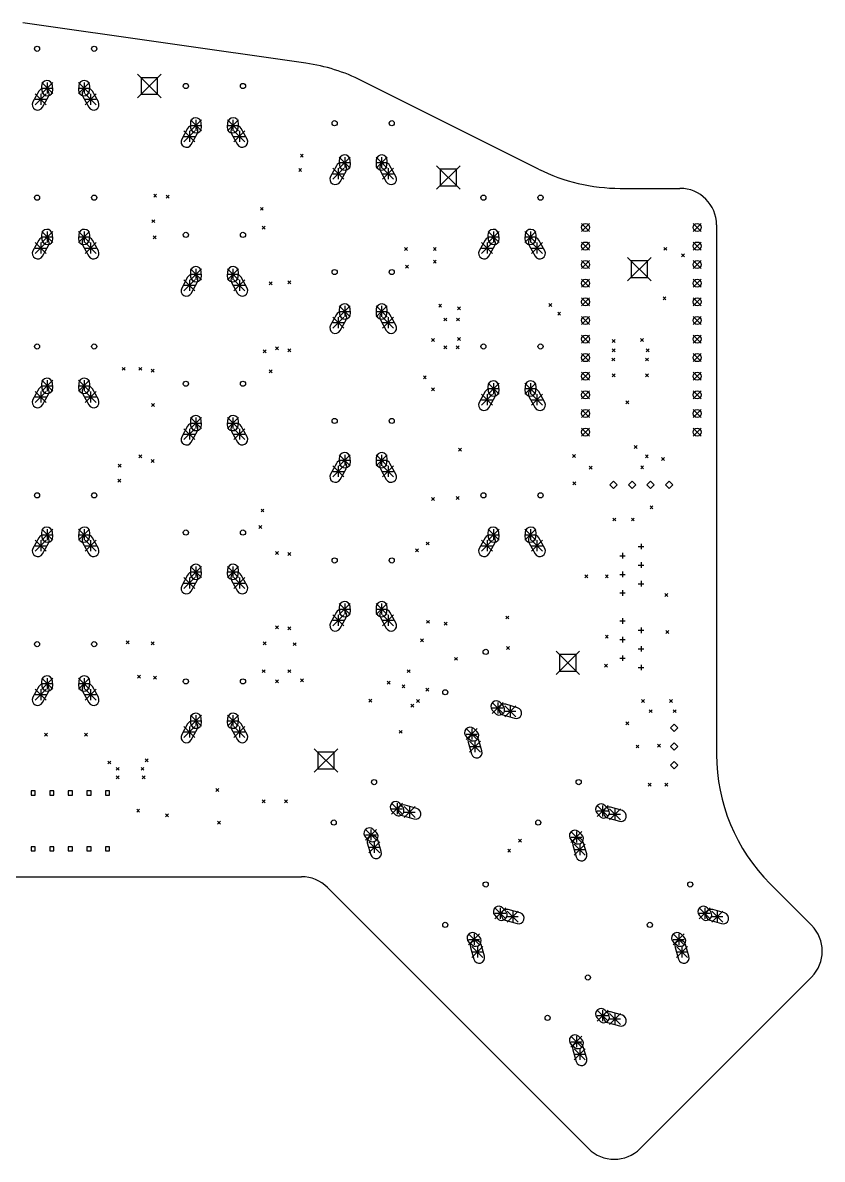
# Model space of a CAD drawing. Extents: x 23 to 230, y -206 to -24.
# Drawn here: x 121.1 to 230.3, y -179.5 to -24.4 of the extents above; entities that cross this region are included whole.
import ezdxf

# ---------------------------------------------------------------- set-up
doc = ezdxf.new("R2010")
doc.units = 0
doc.layers.add('BLACK', color=7, linetype='CONTINUOUS')

msp = doc.modelspace()

# ---------------------------------------------------------------- linework, layer by layer
at = {"layer": 'BLACK', "linetype": 'CONTINUOUS'}
for p, q in [((159.813833, -29.906262), (121.138839, -24.381263)), ((123.73, -32.56), (125.23, -34.06)), ((125.23, -32.56), (123.73, -34.06)), ((124.48, -32.56), (124.48, -34.06)), ((128.77, -32.56), (130.27, -34.06)), ((130.27, -32.56), (128.77, -34.06)), ((129.52, -32.56), (129.52, -34.06)), ((136.83, -31.42), (140.03, -34.62)), ((140.03, -31.42), (136.83, -34.62)), ((139.561382, -31.888618), (137.298618, -31.888618)), ((137.298618, -31.888618), (137.298618, -34.151382)), ((139.561382, -34.151382), (139.561382, -31.888618)), ((191.57136, -44.35068), (167.458639, -32.294319)), ((123.344806, -33.735867), (122.5339, -35.195774)), ((122.845, -34.08), (124.345, -35.58)), ((124.345, -34.08), (122.845, -35.58)), ((123.595, -34.08), (123.595, -35.58)), ((123.712012, -33.071683), (123.751461, -33.65034)), ((123.73, -33.31), (125.23, -33.31)), ((125.247988, -33.548317), (125.208539, -32.96966)), ((128.791461, -32.96966), (128.752012, -33.548317)), ((128.77, -33.31), (130.27, -33.31)), ((129.655, -34.08), (131.155, -35.58)), ((131.155, -34.08), (129.655, -35.58)), ((130.248539, -33.65034), (130.287988, -33.071683)), ((130.405, -34.08), (130.405, -35.58)), ((131.4661, -35.195774), (130.655194, -33.735867)), ((122.845, -34.83), (124.345, -34.83)), ((123.845194, -35.924133), (124.6561, -34.464226)), ((129.3439, -34.464226), (130.154806, -35.924133)), ((129.655, -34.83), (131.155, -34.83)), ((137.298618, -34.151382), (139.561382, -34.151382)), ((144.032012, -38.151683), (144.071461, -38.73034)), ((144.05, -37.64), (145.55, -39.14)), ((145.55, -37.64), (144.05, -39.14)), ((144.05, -38.39), (145.55, -38.39)), ((144.8, -37.64), (144.8, -39.14)), ((145.567988, -38.628317), (145.528539, -38.04966)), ((149.111461, -38.04966), (149.072012, -38.628317)), ((149.09, -37.64), (150.59, -39.14)), ((150.59, -37.64), (149.09, -39.14)), ((149.09, -38.39), (150.59, -38.39)), ((149.84, -37.64), (149.84, -39.14)), ((150.568539, -38.73034), (150.607988, -38.151683)), ((143.664806, -38.815867), (142.8539, -40.275774)), ((143.165, -39.16), (144.665, -40.66)), ((144.665, -39.16), (143.165, -40.66)), ((143.165, -39.91), (144.665, -39.91)), ((143.915, -39.16), (143.915, -40.66)), ((144.165194, -41.004133), (144.9761, -39.544226)), ((149.6639, -39.544226), (150.474806, -41.004133)), ((149.975, -39.16), (151.475, -40.66)), ((151.475, -39.16), (149.975, -40.66)), ((149.975, -39.91), (151.475, -39.91)), ((150.725, -39.16), (150.725, -40.66)), ((151.7861, -40.275774), (150.975194, -38.815867)), ((159.058, -42.345), (159.458, -42.745)), ((159.458, -42.345), (159.058, -42.745)), ((164.352012, -43.231683), (164.391461, -43.81034)), ((164.37, -42.72), (165.87, -44.22)), ((165.87, -42.72), (164.37, -44.22)), ((165.12, -42.72), (165.12, -44.22)), ((165.887988, -43.708317), (165.848539, -43.12966)), ((169.431461, -43.12966), (169.392012, -43.708317)), ((169.41, -42.72), (170.91, -44.22)), ((170.91, -42.72), (169.41, -44.22)), ((170.16, -42.72), (170.16, -44.22)), ((170.888539, -43.81034), (170.927988, -43.231683)), ((158.833188, -44.279188), (159.233188, -44.679188)), ((159.233188, -44.279188), (158.833188, -44.679188)), ((163.984806, -43.895867), (163.1739, -45.355774)), ((163.485, -44.24), (164.985, -45.74)), ((164.985, -44.24), (163.485, -45.74)), ((163.485, -44.99), (164.985, -44.99)), ((164.235, -44.24), (164.235, -45.74)), ((164.37, -43.47), (165.87, -43.47)), ((164.485194, -46.084133), (165.2961, -44.624226)), ((169.41, -43.47), (170.91, -43.47)), ((169.9839, -44.624226), (170.794806, -46.084133)), ((170.295, -44.24), (171.795, -45.74)), ((171.795, -44.24), (170.295, -45.74)), ((170.295, -44.99), (171.795, -44.99)), ((171.045, -44.24), (171.045, -45.74)), ((172.1061, -45.355774), (171.295194, -43.895867)), ((177.664799, -43.903227), (180.864799, -47.103227)), ((180.864799, -43.903227), (177.664799, -47.103227)), ((180.396181, -44.371845), (178.133417, -44.371845)), ((178.133417, -44.371845), (178.133417, -46.634609)), ((180.396181, -46.634609), (180.396181, -44.371845)), ((139.0315, -47.806), (139.4315, -48.206)), ((139.4315, -47.806), (139.0315, -48.206)), ((140.7305, -47.933), (141.1305, -48.333)), ((141.1305, -47.933), (140.7305, -48.333)), ((178.133417, -46.634609), (180.396181, -46.634609)), ((202.7517, -46.99), (210.9, -46.99)), ((153.597, -49.584), (153.997, -49.984)), ((153.997, -49.584), (153.597, -49.984)), ((138.772312, -51.269312), (139.172312, -51.669312)), ((139.172312, -51.269312), (138.772312, -51.669312)), ((153.851, -52.1495), (154.251, -52.5495)), ((154.251, -52.1495), (153.851, -52.5495)), ((197.4589, -51.7779), (198.5511, -52.8701)), ((198.5511, -51.7779), (197.4589, -52.8701)), ((212.6989, -51.7779), (213.7911, -52.8701)), ((213.7911, -51.7779), (212.6989, -52.8701)), ((215.9, -51.99), (215.9, -124.264661)), ((123.344806, -54.055867), (122.5339, -55.515774)), ((123.712012, -53.391683), (123.751461, -53.97034)), ((123.73, -52.88), (125.23, -54.38)), ((125.23, -52.88), (123.73, -54.38)), ((123.73, -53.63), (125.23, -53.63)), ((124.48, -52.88), (124.48, -54.38)), ((125.247988, -53.868317), (125.208539, -53.28966)), ((128.791461, -53.28966), (128.752012, -53.868317)), ((128.77, -52.88), (130.27, -54.38)), ((130.27, -52.88), (128.77, -54.38)), ((128.77, -53.63), (130.27, -53.63)), ((129.52, -52.88), (129.52, -54.38)), ((130.248539, -53.97034), (130.287988, -53.391683)), ((131.4661, -55.515774), (130.655194, -54.055867)), ((138.957688, -53.486688), (139.357688, -53.886688)), ((139.357688, -53.486688), (138.957688, -53.886688)), ((184.304806, -54.055867), (183.4939, -55.515774)), ((184.672012, -53.391683), (184.711461, -53.97034)), ((184.69, -52.88), (186.19, -54.38)), ((186.19, -52.88), (184.69, -54.38)), ((184.69, -53.63), (186.19, -53.63)), ((185.44, -52.88), (185.44, -54.38)), ((186.207988, -53.868317), (186.168539, -53.28966)), ((189.751461, -53.28966), (189.712012, -53.868317)), ((189.73, -52.88), (191.23, -54.38)), ((191.23, -52.88), (189.73, -54.38)), ((189.73, -53.63), (191.23, -53.63)), ((190.48, -52.88), (190.48, -54.38)), ((191.208539, -53.97034), (191.247988, -53.391683)), ((192.4261, -55.515774), (191.615194, -54.055867)), ((122.845, -54.4), (124.345, -55.9)), ((124.345, -54.4), (122.845, -55.9)), ((122.845, -55.15), (124.345, -55.15)), ((123.595, -54.4), (123.595, -55.9)), ((123.845194, -56.244133), (124.6561, -54.784226)), ((129.3439, -54.784226), (130.154806, -56.244133)), ((129.655, -54.4), (131.155, -55.9)), ((131.155, -54.4), (129.655, -55.9)), ((129.655, -55.15), (131.155, -55.15)), ((130.405, -54.4), (130.405, -55.9)), ((173.282, -55.0845), (173.682, -55.4845)), ((173.682, -55.0845), (173.282, -55.4845)), ((177.219, -55.0845), (177.619, -55.4845)), ((177.619, -55.0845), (177.219, -55.4845)), ((183.805, -54.4), (185.305, -55.9)), ((185.305, -54.4), (183.805, -55.9)), ((183.805, -55.15), (185.305, -55.15)), ((184.555, -54.4), (184.555, -55.9)), ((184.805194, -56.244133), (185.6161, -54.784226)), ((190.3039, -54.784226), (191.114806, -56.244133)), ((190.615, -54.4), (192.115, -55.9)), ((192.115, -54.4), (190.615, -55.9)), ((190.615, -55.15), (192.115, -55.15)), ((191.365, -54.4), (191.365, -55.9)), ((197.4589, -54.3179), (198.5511, -55.4101)), ((198.5511, -54.3179), (197.4589, -55.4101)), ((208.6895, -55.045), (209.0895, -55.445)), ((209.0895, -55.045), (208.6895, -55.445)), ((212.6989, -54.3179), (213.7911, -55.4101)), ((213.7911, -54.3179), (212.6989, -55.4101)), ((177.219, -56.7835), (177.619, -57.1835)), ((177.619, -56.7835), (177.219, -57.1835)), ((197.4589, -56.8579), (198.5511, -57.9501)), ((198.5511, -56.8579), (197.4589, -57.9501)), ((203.759, -56.439), (206.959, -59.639)), ((206.959, -56.439), (203.759, -59.639)), ((206.490382, -56.907618), (204.227618, -56.907618)), ((204.227618, -56.907618), (204.227618, -59.170382)), ((206.490382, -59.170382), (206.490382, -56.907618)), ((211.128, -55.934), (211.528, -56.334)), ((211.528, -55.934), (211.128, -56.334)), ((212.6989, -56.8579), (213.7911, -57.9501)), ((213.7911, -56.8579), (212.6989, -57.9501)), ((144.032012, -58.471683), (144.071461, -59.05034)), ((144.05, -57.96), (145.55, -59.46)), ((145.55, -57.96), (144.05, -59.46)), ((144.05, -58.71), (145.55, -58.71)), ((144.8, -57.96), (144.8, -59.46)), ((145.567988, -58.948317), (145.528539, -58.36966)), ((149.111461, -58.36966), (149.072012, -58.948317)), ((149.09, -57.96), (150.59, -59.46)), ((150.59, -57.96), (149.09, -59.46)), ((149.09, -58.71), (150.59, -58.71)), ((149.84, -57.96), (149.84, -59.46)), ((150.568539, -59.05034), (150.607988, -58.471683)), ((173.409, -57.4835), (173.809, -57.8835)), ((173.809, -57.4835), (173.409, -57.8835)), ((143.664806, -59.135867), (142.8539, -60.595774)), ((143.165, -59.48), (144.665, -60.98)), ((144.665, -59.48), (143.165, -60.98)), ((143.165, -60.23), (144.665, -60.23)), ((143.915, -59.48), (143.915, -60.98)), ((144.165194, -61.324133), (144.9761, -59.864226)), ((149.6639, -59.864226), (150.474806, -61.324133)), ((149.975, -59.48), (151.475, -60.98)), ((151.475, -59.48), (149.975, -60.98)), ((149.975, -60.23), (151.475, -60.23)), ((150.725, -59.48), (150.725, -60.98)), ((151.7861, -60.595774), (150.975194, -59.135867)), ((154.819, -59.744), (155.219, -60.144)), ((155.219, -59.744), (154.819, -60.144)), ((157.3675, -59.617), (157.7675, -60.017)), ((157.7675, -59.617), (157.3675, -60.017)), ((197.4589, -59.3979), (198.5511, -60.4901)), ((198.5511, -59.3979), (197.4589, -60.4901)), ((204.227618, -59.170382), (206.490382, -59.170382)), ((212.6989, -59.3979), (213.7911, -60.4901)), ((213.7911, -59.3979), (212.6989, -60.4901)), ((197.4589, -61.9379), (198.5511, -63.0301)), ((198.5511, -61.9379), (197.4589, -63.0301)), ((208.588, -61.8155), (208.988, -62.2155)), ((208.988, -61.8155), (208.588, -62.2155)), ((212.6989, -61.9379), (213.7911, -63.0301)), ((213.7911, -61.9379), (212.6989, -63.0301)), ((164.352012, -63.551683), (164.391461, -64.13034)), ((164.37, -63.04), (165.87, -64.54)), ((165.87, -63.04), (164.37, -64.54)), ((165.12, -63.04), (165.12, -64.54)), ((165.887988, -64.028317), (165.848539, -63.44966)), ((169.431461, -63.44966), (169.392012, -64.028317)), ((169.41, -63.04), (170.91, -64.54)), ((170.91, -63.04), (169.41, -64.54)), ((170.16, -63.04), (170.16, -64.54)), ((170.888539, -64.13034), (170.927988, -63.551683)), ((177.9555, -62.792), (178.3555, -63.192)), ((178.3555, -62.792), (177.9555, -63.192)), ((180.521, -63.173), (180.921, -63.573)), ((180.921, -63.173), (180.521, -63.573)), ((193.001312, -62.699312), (193.401312, -63.099312)), ((193.401312, -62.699312), (193.001312, -63.099312)), ((163.984806, -64.215867), (163.1739, -65.675774)), ((163.485, -64.56), (164.985, -66.06)), ((164.985, -64.56), (163.485, -66.06)), ((164.235, -64.56), (164.235, -66.06)), ((164.37, -63.79), (165.87, -63.79)), ((164.485194, -66.404133), (165.2961, -64.944226)), ((169.41, -63.79), (170.91, -63.79)), ((169.9839, -64.944226), (170.794806, -66.404133)), ((170.295, -64.56), (171.795, -66.06)), ((171.795, -64.56), (170.295, -66.06)), ((171.045, -64.56), (171.045, -66.06)), ((172.1061, -65.675774), (171.295194, -64.215867)), ((178.6555, -64.697), (179.0555, -65.097)), ((179.0555, -64.697), (178.6555, -65.097)), ((180.394, -64.697), (180.794, -65.097)), ((180.794, -64.697), (180.394, -65.097)), ((194.202688, -63.900688), (194.602688, -64.300688)), ((194.602688, -63.900688), (194.202688, -64.300688)), ((197.4589, -64.4779), (198.5511, -65.5701)), ((198.5511, -64.4779), (197.4589, -65.5701)), ((212.6989, -64.4779), (213.7911, -65.5701)), ((213.7911, -64.4779), (212.6989, -65.5701)), ((163.485, -65.31), (164.985, -65.31)), ((170.295, -65.31), (171.795, -65.31)), ((176.956, -67.491), (177.356, -67.891)), ((177.356, -67.491), (176.956, -67.891)), ((180.521, -67.364), (180.921, -67.764)), ((180.921, -67.364), (180.521, -67.764)), ((197.4589, -67.0179), (198.5511, -68.1101)), ((198.5511, -67.0179), (197.4589, -68.1101)), ((201.6425, -67.618), (202.0425, -68.018)), ((202.0425, -67.618), (201.6425, -68.018)), ((205.5005, -67.491), (205.9005, -67.891)), ((205.9005, -67.491), (205.5005, -67.891)), ((212.6989, -67.0179), (213.7911, -68.1101)), ((213.7911, -67.0179), (212.6989, -68.1101)), ((153.978, -69.0545), (154.378, -69.4545)), ((154.378, -69.0545), (153.978, -69.4545)), ((155.6685, -68.634), (156.0685, -69.034)), ((156.0685, -68.634), (155.6685, -69.034)), ((157.3675, -68.888), (157.7675, -69.288)), ((157.7675, -68.888), (157.3675, -69.288)), ((178.6555, -68.507), (179.0555, -68.907)), ((179.0555, -68.507), (178.6555, -68.907)), ((180.3545, -68.507), (180.7545, -68.907)), ((180.7545, -68.507), (180.3545, -68.907)), ((197.4589, -69.5579), (198.5511, -70.6501)), ((198.5511, -69.5579), (197.4589, -70.6501)), ((201.6425, -68.888), (202.0425, -69.288)), ((202.0425, -68.888), (201.6425, -69.288)), ((206.302, -68.888), (206.702, -69.288)), ((206.702, -68.888), (206.302, -69.288)), ((212.6989, -69.5579), (213.7911, -70.6501)), ((213.7911, -69.5579), (212.6989, -70.6501)), ((201.603, -70.158), (202.003, -70.558)), ((202.003, -70.158), (201.603, -70.558)), ((206.2005, -70.158), (206.6005, -70.558)), ((206.6005, -70.158), (206.2005, -70.558)), ((134.7135, -71.428), (135.1135, -71.828)), ((135.1135, -71.428), (134.7135, -71.828)), ((136.9995, -71.428), (137.3995, -71.828)), ((137.3995, -71.428), (136.9995, -71.828)), ((138.6985, -71.682), (139.0985, -72.082)), ((139.0985, -71.682), (138.6985, -72.082)), ((154.819, -71.777624), (155.219, -72.177624)), ((155.219, -71.777624), (154.819, -72.177624)), ((175.859234, -72.60239), (176.259234, -73.00239)), ((176.259234, -72.60239), (175.859234, -73.00239)), ((197.4589, -72.0979), (198.5511, -73.1901)), ((198.5511, -72.0979), (197.4589, -73.1901)), ((201.6425, -72.317), (202.0425, -72.717)), ((202.0425, -72.317), (201.6425, -72.717)), ((206.2005, -72.317), (206.6005, -72.717)), ((206.6005, -72.317), (206.2005, -72.717)), ((212.6989, -72.0979), (213.7911, -73.1901)), ((213.7911, -72.0979), (212.6989, -73.1901)), ((123.344806, -74.375867), (122.5339, -75.835774)), ((123.712012, -73.711683), (123.751461, -74.29034)), ((123.73, -73.2), (125.23, -74.7)), ((125.23, -73.2), (123.73, -74.7)), ((123.73, -73.95), (125.23, -73.95)), ((124.48, -73.2), (124.48, -74.7)), ((125.247988, -74.188317), (125.208539, -73.60966)), ((128.791461, -73.60966), (128.752012, -74.188317)), ((128.77, -73.2), (130.27, -74.7)), ((130.27, -73.2), (128.77, -74.7)), ((128.77, -73.95), (130.27, -73.95)), ((129.52, -73.2), (129.52, -74.7)), ((130.248539, -74.29034), (130.287988, -73.711683)), ((131.4661, -75.835774), (130.655194, -74.375867)), ((176.956, -74.222), (177.356, -74.622)), ((177.356, -74.222), (176.956, -74.622)), ((184.672012, -74.083283), (184.711461, -74.66194)), ((184.69, -73.5716), (186.19, -75.0716)), ((186.19, -73.5716), (184.69, -75.0716)), ((184.69, -74.3216), (186.19, -74.3216)), ((185.44, -73.5716), (185.44, -75.0716)), ((186.207988, -74.559917), (186.168539, -73.98126)), ((189.751461, -73.98126), (189.712012, -74.559917)), ((189.73, -73.5716), (191.23, -75.0716)), ((191.23, -73.5716), (189.73, -75.0716)), ((189.73, -74.3216), (191.23, -74.3216)), ((190.48, -73.5716), (190.48, -75.0716)), ((191.208539, -74.66194), (191.247988, -74.083283)), ((122.845, -74.72), (124.345, -76.22)), ((124.345, -74.72), (122.845, -76.22)), ((122.845, -75.47), (124.345, -75.47)), ((123.595, -74.72), (123.595, -76.22)), ((123.845194, -76.564133), (124.6561, -75.104226)), ((129.3439, -75.104226), (130.154806, -76.564133)), ((129.655, -74.72), (131.155, -76.22)), ((131.155, -74.72), (129.655, -76.22)), ((129.655, -75.47), (131.155, -75.47)), ((130.405, -74.72), (130.405, -76.22)), ((184.304806, -74.747467), (183.4939, -76.207374)), ((183.805, -75.0916), (185.305, -76.5916)), ((185.305, -75.0916), (183.805, -76.5916)), ((183.805, -75.8416), (185.305, -75.8416)), ((184.555, -75.0916), (184.555, -76.5916)), ((184.805194, -76.935733), (185.6161, -75.475826)), ((190.3039, -75.475826), (191.114806, -76.935733)), ((190.615, -75.0916), (192.115, -76.5916)), ((192.115, -75.0916), (190.615, -76.5916)), ((190.615, -75.8416), (192.115, -75.8416)), ((191.365, -75.0916), (191.365, -76.5916)), ((192.4261, -76.207374), (191.615194, -74.747467)), ((197.4589, -74.6379), (198.5511, -75.7301)), ((198.5511, -74.6379), (197.4589, -75.7301)), ((203.508, -76), (203.908, -76.4)), ((203.908, -76), (203.508, -76.4)), ((212.6989, -74.6379), (213.7911, -75.7301)), ((213.7911, -74.6379), (212.6989, -75.7301)), ((138.738, -76.381), (139.138, -76.781)), ((139.138, -76.381), (138.738, -76.781)), ((197.4589, -77.1779), (198.5511, -78.2701)), ((198.5511, -77.1779), (197.4589, -78.2701)), ((212.6989, -77.1779), (213.7911, -78.2701)), ((213.7911, -77.1779), (212.6989, -78.2701)), ((144.032012, -78.791683), (144.071461, -79.37034)), ((144.05, -78.28), (145.55, -79.78)), ((145.55, -78.28), (144.05, -79.78)), ((144.05, -79.03), (145.55, -79.03)), ((144.8, -78.28), (144.8, -79.78)), ((145.567988, -79.268317), (145.528539, -78.68966)), ((149.111461, -78.68966), (149.072012, -79.268317)), ((149.09, -78.28), (150.59, -79.78)), ((150.59, -78.28), (149.09, -79.78)), ((149.09, -79.03), (150.59, -79.03)), ((149.84, -78.28), (149.84, -79.78)), ((150.568539, -79.37034), (150.607988, -78.791683)), ((143.664806, -79.455867), (142.8539, -80.915774)), ((143.165, -79.8), (144.665, -81.3)), ((144.665, -79.8), (143.165, -81.3)), ((143.165, -80.55), (144.665, -80.55)), ((143.915, -79.8), (143.915, -81.3)), ((144.165194, -81.644133), (144.9761, -80.184226)), ((149.6639, -80.184226), (150.474806, -81.644133)), ((149.975, -79.8), (151.475, -81.3)), ((151.475, -79.8), (149.975, -81.3)), ((149.975, -80.55), (151.475, -80.55)), ((150.725, -79.8), (150.725, -81.3)), ((151.7861, -80.915774), (150.975194, -79.455867)), ((197.4589, -79.7179), (198.5511, -80.8101)), ((198.5511, -79.7179), (197.4589, -80.8101)), ((212.6989, -79.7179), (213.7911, -80.8101)), ((213.7911, -79.7179), (212.6989, -80.8101)), ((204.651, -82.096), (205.051, -82.496)), ((205.051, -82.096), (204.651, -82.496)), ((136.9995, -83.366), (137.3995, -83.766)), ((137.3995, -83.366), (136.9995, -83.766)), ((164.37, -83.36), (165.87, -84.86)), ((165.87, -83.36), (164.37, -84.86)), ((165.12, -83.36), (165.12, -84.86)), ((165.887988, -84.348317), (165.848539, -83.76966)), ((169.431461, -83.76966), (169.392012, -84.348317)), ((169.41, -83.36), (170.91, -84.86)), ((170.91, -83.36), (169.41, -84.86)), ((170.16, -83.36), (170.16, -84.86)), ((180.648, -82.477), (181.048, -82.877)), ((181.048, -82.477), (180.648, -82.877)), ((196.239812, -83.336812), (196.639812, -83.736812)), ((196.639812, -83.336812), (196.239812, -83.736812)), ((206.175, -83.366), (206.575, -83.766)), ((206.575, -83.366), (206.175, -83.766)), ((208.3855, -83.747), (208.7855, -84.147)), ((208.7855, -83.747), (208.3855, -84.147)), ((134.166, -84.636), (134.566, -85.036)), ((134.566, -84.636), (134.166, -85.036)), ((138.6985, -84.001), (139.0985, -84.401)), ((139.0985, -84.001), (138.6985, -84.401)), ((163.984806, -84.535867), (163.1739, -85.995774)), ((163.485, -84.88), (164.985, -86.38)), ((164.985, -84.88), (163.485, -86.38)), ((164.235, -84.88), (164.235, -86.38)), ((164.352012, -83.871683), (164.391461, -84.45034)), ((164.37, -84.11), (165.87, -84.11)), ((164.485194, -86.724133), (165.2961, -85.264226)), ((169.41, -84.11), (170.91, -84.11)), ((169.9839, -85.264226), (170.794806, -86.724133)), ((170.295, -84.88), (171.795, -86.38)), ((171.795, -84.88), (170.295, -86.38)), ((170.888539, -84.45034), (170.927988, -83.871683)), ((171.045, -84.88), (171.045, -86.38)), ((172.1061, -85.995774), (171.295194, -84.535867)), ((198.505515, -84.920927), (198.905515, -85.320927)), ((198.905515, -84.920927), (198.505515, -85.320927)), ((205.54, -84.89), (205.94, -85.29)), ((205.94, -84.89), (205.54, -85.29)), ((134.136812, -86.697188), (134.536812, -87.097188)), ((134.536812, -86.697188), (134.136812, -87.097188)), ((163.485, -85.63), (164.985, -85.63)), ((170.295, -85.63), (171.795, -85.63)), ((196.269, -87.049), (196.669, -87.449)), ((196.669, -87.049), (196.269, -87.449)), ((201.815, -86.965), (201.315, -87.465)), ((201.315, -87.465), (201.815, -87.965)), ((202.315, -87.465), (201.815, -86.965)), ((201.815, -87.965), (202.315, -87.465)), ((204.355, -86.965), (203.855, -87.465)), ((203.855, -87.465), (204.355, -87.965)), ((204.855, -87.465), (204.355, -86.965)), ((204.355, -87.965), (204.855, -87.465)), ((206.895, -86.965), (206.395, -87.465)), ((206.395, -87.465), (206.895, -87.965)), ((207.395, -87.465), (206.895, -86.965)), ((206.895, -87.965), (207.395, -87.465)), ((209.435, -86.965), (208.935, -87.465)), ((208.935, -87.465), (209.435, -87.965)), ((209.935, -87.465), (209.435, -86.965)), ((209.435, -87.965), (209.935, -87.465)), ((176.956, -89.208), (177.356, -89.608)), ((177.356, -89.208), (176.956, -89.608)), ((180.3545, -89.081), (180.7545, -89.481)), ((180.7545, -89.081), (180.3545, -89.481)), ((153.689688, -90.766312), (154.089688, -91.166312)), ((154.089688, -90.766312), (153.689688, -91.166312)), ((206.81, -90.351), (207.21, -90.751)), ((207.21, -90.351), (206.81, -90.751)), ((153.3825, -93.018), (153.7825, -93.418)), ((153.7825, -93.018), (153.3825, -93.418)), ((201.73, -92.002), (202.13, -92.402)), ((202.13, -92.002), (201.73, -92.402)), ((204.27, -92.002), (204.67, -92.402)), ((204.67, -92.002), (204.27, -92.402)), ((123.712012, -94.031683), (123.751461, -94.61034)), ((123.73, -93.52), (125.23, -95.02)), ((125.23, -93.52), (123.73, -95.02)), ((123.73, -94.27), (125.23, -94.27)), ((124.48, -93.52), (124.48, -95.02)), ((125.247988, -94.508317), (125.208539, -93.92966)), ((128.791461, -93.92966), (128.752012, -94.508317)), ((128.77, -93.52), (130.27, -95.02)), ((130.27, -93.52), (128.77, -95.02)), ((128.77, -94.27), (130.27, -94.27)), ((129.52, -93.52), (129.52, -95.02)), ((130.248539, -94.61034), (130.287988, -94.031683)), ((184.672012, -94.031683), (184.711461, -94.61034)), ((184.69, -93.52), (186.19, -95.02)), ((186.19, -93.52), (184.69, -95.02)), ((184.69, -94.27), (186.19, -94.27)), ((185.44, -93.52), (185.44, -95.02)), ((186.207988, -94.508317), (186.168539, -93.92966)), ((189.751461, -93.92966), (189.712012, -94.508317)), ((189.73, -93.52), (191.23, -95.02)), ((191.23, -93.52), (189.73, -95.02)), ((189.73, -94.27), (191.23, -94.27)), ((190.48, -93.52), (190.48, -95.02)), ((191.208539, -94.61034), (191.247988, -94.031683)), ((123.344806, -94.695867), (122.5339, -96.155774)), ((122.845, -95.04), (124.345, -96.54)), ((124.345, -95.04), (122.845, -96.54)), ((122.845, -95.79), (124.345, -95.79)), ((123.595, -95.04), (123.595, -96.54)), ((123.845194, -96.884133), (124.6561, -95.424226)), ((129.3439, -95.424226), (130.154806, -96.884133)), ((129.655, -95.04), (131.155, -96.54)), ((131.155, -95.04), (129.655, -96.54)), ((129.655, -95.79), (131.155, -95.79)), ((130.405, -95.04), (130.405, -96.54)), ((131.4661, -96.155774), (130.655194, -94.695867)), ((176.232188, -95.274812), (176.632188, -95.674812)), ((176.632188, -95.274812), (176.232188, -95.674812)), ((184.304806, -94.695867), (183.4939, -96.155774)), ((183.805, -95.04), (185.305, -96.54)), ((185.305, -95.04), (183.805, -96.54)), ((183.805, -95.79), (185.305, -95.79)), ((184.555, -95.04), (184.555, -96.54)), ((184.805194, -96.884133), (185.6161, -95.424226)), ((190.3039, -95.424226), (191.114806, -96.884133)), ((190.615, -95.04), (192.115, -96.54)), ((192.115, -95.04), (190.615, -96.54)), ((190.615, -95.79), (192.115, -95.79)), ((191.365, -95.04), (191.365, -96.54)), ((192.4261, -96.155774), (191.615194, -94.695867)), ((205.21, -95.88), (205.97, -95.88)), ((205.59, -95.5), (205.59, -96.26)), ((155.6685, -96.574), (156.0685, -96.974)), ((156.0685, -96.574), (155.6685, -96.974)), ((157.3675, -96.701), (157.7675, -97.101)), ((157.7675, -96.701), (157.3675, -97.101)), ((174.776812, -96.222188), (175.176812, -96.622188)), ((175.176812, -96.222188), (174.776812, -96.622188)), ((202.67, -97.15), (203.43, -97.15)), ((203.05, -96.77), (203.05, -97.53)), ((144.032012, -99.111683), (144.071461, -99.69034)), ((144.05, -98.6), (145.55, -100.1)), ((145.55, -98.6), (144.05, -100.1)), ((144.8, -98.6), (144.8, -100.1)), ((145.567988, -99.588317), (145.528539, -99.00966)), ((149.111461, -99.00966), (149.072012, -99.588317)), ((149.09, -98.6), (150.59, -100.1)), ((150.59, -98.6), (149.09, -100.1)), ((149.84, -98.6), (149.84, -100.1)), ((150.568539, -99.69034), (150.607988, -99.111683)), ((205.21, -98.42), (205.97, -98.42)), ((205.59, -98.04), (205.59, -98.8)), ((143.664806, -99.775867), (142.8539, -101.235774)), ((143.165, -100.12), (144.665, -101.62)), ((144.665, -100.12), (143.165, -101.62)), ((143.915, -100.12), (143.915, -101.62)), ((144.05, -99.35), (145.55, -99.35)), ((144.165194, -101.964133), (144.9761, -100.504226)), ((149.09, -99.35), (150.59, -99.35)), ((149.6639, -100.504226), (150.474806, -101.964133)), ((149.975, -100.12), (151.475, -101.62)), ((151.475, -100.12), (149.975, -101.62)), ((150.725, -100.12), (150.725, -101.62)), ((151.7861, -101.235774), (150.975194, -99.775867)), ((197.92, -99.749), (198.32, -100.149)), ((198.32, -99.749), (197.92, -100.149)), ((200.714, -99.749), (201.114, -100.149)), ((201.114, -99.749), (200.714, -100.149)), ((202.67, -99.69), (203.43, -99.69)), ((203.05, -99.31), (203.05, -100.07)), ((205.59, -100.58), (205.59, -101.34)), ((143.165, -100.87), (144.665, -100.87)), ((149.975, -100.87), (151.475, -100.87)), ((202.67, -102.23), (203.43, -102.23)), ((203.05, -101.85), (203.05, -102.61)), ((205.21, -100.96), (205.97, -100.96)), ((208.842, -102.289), (209.242, -102.689)), ((209.242, -102.289), (208.842, -102.689)), ((164.37, -103.68), (165.87, -105.18)), ((165.87, -103.68), (164.37, -105.18)), ((165.12, -103.68), (165.12, -105.18)), ((169.41, -103.68), (170.91, -105.18)), ((170.91, -103.68), (169.41, -105.18)), ((170.16, -103.68), (170.16, -105.18)), ((163.984806, -104.855867), (163.1739, -106.315774)), ((163.485, -105.2), (164.985, -106.7)), ((164.985, -105.2), (163.485, -106.7)), ((164.235, -105.2), (164.235, -106.7)), ((164.352012, -104.191683), (164.391461, -104.77034)), ((164.37, -104.43), (165.87, -104.43)), ((165.887988, -104.668317), (165.848539, -104.08966)), ((169.431461, -104.08966), (169.392012, -104.668317)), ((169.41, -104.43), (170.91, -104.43)), ((170.295, -105.2), (171.795, -106.7)), ((171.795, -105.2), (170.295, -106.7)), ((170.888539, -104.77034), (170.927988, -104.191683)), ((171.045, -105.2), (171.045, -106.7)), ((172.1061, -106.315774), (171.295194, -104.855867)), ((187.125, -105.3765), (187.525, -105.7765)), ((187.525, -105.3765), (187.125, -105.7765)), ((155.6685, -106.734), (156.0685, -107.134)), ((156.0685, -106.734), (155.6685, -107.134)), ((157.3675, -106.861), (157.7675, -107.261)), ((157.7675, -106.861), (157.3675, -107.261)), ((163.485, -105.95), (164.985, -105.95)), ((164.485194, -107.044133), (165.2961, -105.584226)), ((169.9839, -105.584226), (170.794806, -107.044133)), ((170.295, -105.95), (171.795, -105.95)), ((176.3045, -105.972), (176.7045, -106.372)), ((176.7045, -105.972), (176.3045, -106.372)), ((178.7035, -106.226), (179.1035, -106.626)), ((179.1035, -106.226), (178.7035, -106.626)), ((202.67, -106.05), (203.43, -106.05)), ((203.05, -105.67), (203.05, -106.43)), ((205.59, -106.94), (205.59, -107.7)), ((175.4545, -108.508042), (175.8545, -108.908042)), ((175.8545, -108.508042), (175.4545, -108.908042)), ((200.714, -108.004), (201.114, -108.404)), ((201.114, -108.004), (200.714, -108.404)), ((202.67, -108.59), (203.43, -108.59)), ((203.05, -108.21), (203.05, -108.97)), ((205.21, -107.32), (205.97, -107.32)), ((208.969, -107.369), (209.369, -107.769)), ((209.369, -107.369), (208.969, -107.769)), ((135.2835, -108.766), (135.6835, -109.166)), ((135.6835, -108.766), (135.2835, -109.166)), ((138.6985, -108.893), (139.0985, -109.293)), ((139.0985, -108.893), (138.6985, -109.293)), ((153.969, -108.893), (154.369, -109.293)), ((154.369, -108.893), (153.969, -109.293)), ((158.0675, -109.02), (158.4675, -109.42)), ((158.4675, -109.02), (158.0675, -109.42)), ((187.21648, -109.524806), (187.61648, -109.924806)), ((187.61648, -109.524806), (187.21648, -109.924806)), ((193.98, -110.16), (197.18, -113.36)), ((197.18, -110.16), (193.98, -113.36)), ((205.21, -109.86), (205.97, -109.86)), ((205.59, -109.48), (205.59, -110.24)), ((180.105688, -111.017688), (180.505688, -111.417688)), ((180.505688, -111.017688), (180.105688, -111.417688)), ((196.711382, -110.628618), (194.448618, -110.628618)), ((194.448618, -110.628618), (194.448618, -112.891382)), ((196.711382, -112.891382), (196.711382, -110.628618)), ((202.67, -111.13), (203.43, -111.13)), ((203.05, -110.75), (203.05, -111.51)), ((153.851, -112.703), (154.251, -113.103)), ((154.251, -112.703), (153.851, -113.103)), ((157.3675, -112.703), (157.7675, -113.103)), ((157.7675, -112.703), (157.3675, -113.103)), ((173.663, -112.703), (174.063, -113.103)), ((174.063, -112.703), (173.663, -113.103)), ((194.448618, -112.891382), (196.711382, -112.891382)), ((200.587, -111.941), (200.987, -112.341)), ((200.987, -111.941), (200.587, -112.341)), ((205.21, -112.4), (205.97, -112.4)), ((205.59, -112.02), (205.59, -112.78)), ((123.712012, -114.351683), (123.751461, -114.93034)), ((123.73, -113.84), (125.23, -115.34)), ((125.23, -113.84), (123.73, -115.34)), ((123.73, -114.59), (125.23, -114.59)), ((124.48, -113.84), (124.48, -115.34)), ((125.247988, -114.828317), (125.208539, -114.24966)), ((128.791461, -114.24966), (128.752012, -114.828317)), ((128.77, -113.84), (130.27, -115.34)), ((130.27, -113.84), (128.77, -115.34)), ((128.77, -114.59), (130.27, -114.59)), ((129.52, -113.84), (129.52, -115.34)), ((130.248539, -114.93034), (130.287988, -114.351683)), ((136.833, -113.465), (137.233, -113.865)), ((137.233, -113.465), (136.833, -113.865)), ((138.992, -113.592), (139.392, -113.992)), ((139.392, -113.592), (138.992, -113.992)), ((155.6685, -114.1), (156.0685, -114.5)), ((156.0685, -114.1), (155.6685, -114.5)), ((159.067, -113.973), (159.467, -114.373)), ((159.467, -113.973), (159.067, -114.373)), ((170.903312, -114.261312), (171.303312, -114.661312)), ((171.303312, -114.261312), (170.903312, -114.661312)), ((172.948337, -114.782337), (173.348337, -115.182337)), ((173.348337, -114.782337), (172.948337, -115.182337)), ((123.344806, -115.015867), (122.5339, -116.475774)), ((122.845, -115.36), (124.345, -116.86)), ((124.345, -115.36), (122.845, -116.86)), ((122.845, -116.11), (124.345, -116.11)), ((123.595, -115.36), (123.595, -116.86)), ((123.845194, -117.204133), (124.6561, -115.744226)), ((129.3439, -115.744226), (130.154806, -117.204133)), ((129.655, -115.36), (131.155, -116.86)), ((131.155, -115.36), (129.655, -116.86)), ((129.655, -116.11), (131.155, -116.11)), ((130.405, -115.36), (130.405, -116.86)), ((131.4661, -116.475774), (130.655194, -115.015867)), ((176.203, -115.243), (176.603, -115.643)), ((176.603, -115.243), (176.203, -115.643)), ((168.426812, -116.737812), (168.826812, -117.137812)), ((168.826812, -116.737812), (168.426812, -117.137812)), ((174.163579, -117.409421), (174.563579, -117.809421)), ((174.563579, -117.409421), (174.163579, -117.809421)), ((174.933, -116.767), (175.333, -117.167)), ((175.333, -116.767), (174.933, -117.167)), ((185.269736, -117.182098), (186.769736, -118.682098)), ((186.769736, -117.182098), (185.269736, -118.682098)), ((186.019736, -117.182098), (186.019736, -118.682098)), ((186.775547, -117.6576), (186.39427, -117.220533)), ((186.970327, -117.631111), (188.470327, -119.131111)), ((188.470327, -117.631111), (186.970327, -119.131111)), ((188.72928, -117.889441), (187.123572, -117.430528)), ((187.720327, -117.631111), (187.720327, -119.131111)), ((205.667, -116.767), (206.067, -117.167)), ((206.067, -116.767), (205.667, -117.167)), ((209.477, -116.767), (209.877, -117.167)), ((209.877, -116.767), (209.477, -117.167)), ((144.032012, -119.431683), (144.071461, -120.01034)), ((144.05, -118.92), (145.55, -120.42)), ((145.55, -118.92), (144.05, -120.42)), ((144.8, -118.92), (144.8, -120.42)), ((145.567988, -119.908317), (145.528539, -119.32966)), ((149.111461, -119.32966), (149.072012, -119.908317)), ((149.09, -118.92), (150.59, -120.42)), ((150.59, -118.92), (149.09, -120.42)), ((149.84, -118.92), (149.84, -120.42)), ((150.568539, -120.01034), (150.607988, -119.431683)), ((185.263925, -118.206596), (185.645202, -118.643663)), ((185.269736, -117.932098), (186.769736, -117.932098)), ((186.711374, -118.872781), (188.317082, -119.331694)), ((186.970327, -118.381111), (188.470327, -118.381111)), ((206.683, -118.164), (207.083, -118.564)), ((207.083, -118.164), (206.683, -118.564)), ((209.985, -118.164), (210.385, -118.564)), ((210.385, -118.164), (209.985, -118.564)), ((143.664806, -120.095867), (142.8539, -121.555774)), ((143.165, -120.44), (144.665, -121.94)), ((144.665, -120.44), (143.165, -121.94)), ((143.915, -120.44), (143.915, -121.94)), ((144.05, -119.67), (145.55, -119.67)), ((144.165194, -122.284133), (144.9761, -120.824226)), ((149.09, -119.67), (150.59, -119.67)), ((149.6639, -120.824226), (150.474806, -122.284133)), ((149.975, -120.44), (151.475, -121.94)), ((151.475, -120.44), (149.975, -121.94)), ((150.725, -120.44), (150.725, -121.94)), ((151.7861, -121.555774), (150.975194, -120.095867)), ((172.549188, -120.987188), (172.949188, -121.387188)), ((172.949188, -120.987188), (172.549188, -121.387188)), ((181.705917, -120.745917), (183.205917, -122.245917)), ((183.205917, -120.745917), (181.705917, -122.245917)), ((182.455917, -120.745917), (182.455917, -122.245917)), ((183.167482, -121.121383), (182.730415, -120.740106)), ((203.508, -119.815), (203.908, -120.215)), ((203.908, -119.815), (203.508, -120.215)), ((210.115, -120.15), (209.615, -120.65)), ((209.615, -120.65), (210.115, -121.15)), ((210.615, -120.65), (210.115, -120.15)), ((210.115, -121.15), (210.615, -120.65)), ((124.133, -121.3785), (124.533, -121.7785)), ((124.533, -121.3785), (124.133, -121.7785)), ((129.594, -121.3785), (129.994, -121.7785)), ((129.994, -121.3785), (129.594, -121.7785)), ((143.165, -121.19), (144.665, -121.19)), ((149.975, -121.19), (151.475, -121.19)), ((181.705917, -121.495917), (183.205917, -121.495917)), ((181.744352, -121.870451), (182.181419, -122.251728)), ((182.15493, -122.446508), (183.65493, -123.946508)), ((183.65493, -122.446508), (182.15493, -123.946508)), ((182.90493, -122.446508), (182.90493, -123.946508)), ((183.855513, -123.793263), (183.3966, -122.187555)), ((160.96, -123.495), (164.16, -126.695)), ((164.16, -123.495), (160.96, -126.695)), ((163.691382, -123.963618), (161.428618, -123.963618)), ((161.428618, -123.963618), (161.428618, -126.226382)), ((163.691382, -126.226382), (163.691382, -123.963618)), ((181.954347, -122.599753), (182.41326, -124.205461)), ((182.15493, -123.196508), (183.65493, -123.196508)), ((204.905, -122.99), (205.305, -123.39)), ((205.305, -122.99), (204.905, -123.39)), ((207.826, -122.863), (208.226, -123.263)), ((208.226, -122.863), (207.826, -123.263)), ((210.115, -122.69), (209.615, -123.19)), ((209.615, -123.19), (210.115, -123.69)), ((210.615, -123.19), (210.115, -122.69)), ((210.115, -123.69), (210.615, -123.19)), ((132.769, -125.1775), (133.169, -125.5775)), ((133.169, -125.1775), (132.769, -125.5775)), ((137.849, -124.895), (138.249, -125.295)), ((138.249, -124.895), (137.849, -125.295)), ((210.115, -125.23), (209.615, -125.73)), ((210.615, -125.73), (210.115, -125.23)), ((133.912, -126.038), (134.312, -126.438)), ((134.312, -126.038), (133.912, -126.438)), ((133.912, -127.181), (134.312, -127.581)), ((134.312, -127.181), (133.912, -127.581)), ((137.3015, -126.038), (137.7015, -126.438)), ((137.7015, -126.038), (137.3015, -126.438)), ((137.468, -127.181), (137.868, -127.581)), ((137.868, -127.181), (137.468, -127.581)), ((161.428618, -126.226382), (163.691382, -126.226382)), ((209.615, -125.73), (210.115, -126.23)), ((210.115, -126.23), (210.615, -125.73)), ((206.556, -128.197), (206.956, -128.597)), ((206.956, -128.197), (206.556, -128.597)), ((208.842, -128.197), (209.242, -128.597)), ((209.242, -128.197), (208.842, -128.597)), ((122.847845, -129.247155), (122.282155, -129.247155)), ((122.282155, -129.247155), (122.282155, -129.812845)), ((122.282155, -129.812845), (122.847845, -129.812845)), ((122.847845, -129.812845), (122.847845, -129.247155)), ((125.387845, -129.247155), (124.822155, -129.247155)), ((124.822155, -129.247155), (124.822155, -129.812845)), ((124.822155, -129.812845), (125.387845, -129.812845)), ((125.387845, -129.812845), (125.387845, -129.247155)), ((127.927845, -129.247155), (127.362155, -129.247155)), ((127.362155, -129.247155), (127.362155, -129.812845)), ((127.362155, -129.812845), (127.927845, -129.812845)), ((127.927845, -129.812845), (127.927845, -129.247155)), ((130.467845, -129.247155), (129.902155, -129.247155)), ((129.902155, -129.247155), (129.902155, -129.812845)), ((129.902155, -129.812845), (130.467845, -129.812845)), ((130.467845, -129.812845), (130.467845, -129.247155)), ((133.007845, -129.247155), (132.442155, -129.247155)), ((132.442155, -129.247155), (132.442155, -129.812845)), ((132.442155, -129.812845), (133.007845, -129.812845)), ((133.007845, -129.812845), (133.007845, -129.247155)), ((147.501, -128.9335), (147.901, -129.3335)), ((147.901, -128.9335), (147.501, -129.3335)), ((136.706, -131.753), (137.106, -132.153)), ((137.106, -131.753), (136.706, -132.153)), ((153.851, -130.483), (154.251, -130.883)), ((154.251, -130.483), (153.851, -130.883)), ((156.899, -130.483), (157.299, -130.883)), ((157.299, -130.483), (156.899, -130.883)), ((171.517634, -130.9342), (173.017634, -132.4342)), ((173.017634, -130.9342), (171.517634, -132.4342)), ((171.517634, -131.6842), (173.017634, -131.6842)), ((172.267634, -130.9342), (172.267634, -132.4342)), ((173.023445, -131.409702), (172.642168, -130.972635)), ((173.218225, -131.383213), (174.718225, -132.883213)), ((174.718225, -131.383213), (173.218225, -132.883213)), ((174.977178, -131.641543), (173.37147, -131.18263)), ((173.968225, -131.383213), (173.968225, -132.883213)), ((199.574868, -131.241049), (201.074868, -132.741049)), ((201.074868, -131.241049), (199.574868, -132.741049)), ((200.324868, -131.241049), (200.324868, -132.741049)), ((201.080679, -131.716551), (200.699402, -131.279484)), ((201.275459, -131.690062), (202.775459, -133.190062)), ((202.775459, -131.690062), (201.275459, -133.190062)), ((203.034412, -131.948392), (201.428704, -131.489479)), ((202.025459, -131.690062), (202.025459, -133.190062)), ((140.643, -132.388), (141.043, -132.788)), ((141.043, -132.388), (140.643, -132.788)), ((147.755, -133.404), (148.155, -133.804)), ((148.155, -133.404), (147.755, -133.804)), ((171.511823, -131.958698), (171.8931, -132.395765)), ((172.959272, -132.624883), (174.56498, -133.083796)), ((173.218225, -132.133213), (174.718225, -132.133213)), ((199.569057, -132.265547), (199.950334, -132.702614)), ((199.574868, -131.991049), (201.074868, -131.991049)), ((201.016506, -132.931732), (202.622214, -133.390645)), ((201.275459, -132.440062), (202.775459, -132.440062)), ((167.953815, -134.498019), (169.453815, -135.998019)), ((169.453815, -134.498019), (167.953815, -135.998019)), ((168.703815, -134.498019), (168.703815, -135.998019)), ((169.41538, -134.873485), (168.978313, -134.492208)), ((196.011049, -134.804868), (197.511049, -136.304868)), ((197.511049, -134.804868), (196.011049, -136.304868)), ((196.761049, -134.804868), (196.761049, -136.304868)), ((197.472614, -135.180334), (197.035547, -134.799057)), ((167.953815, -135.248019), (169.453815, -135.248019)), ((167.99225, -135.622553), (168.429317, -136.00383)), ((168.202245, -136.351855), (168.661158, -137.957563)), ((168.402828, -136.19861), (169.902828, -137.69861)), ((169.902828, -136.19861), (168.402828, -137.69861)), ((169.152828, -136.19861), (169.152828, -137.69861)), ((170.103411, -137.545365), (169.644498, -135.939657)), ((188.868688, -135.851312), (189.268688, -136.251312)), ((189.268688, -135.851312), (188.868688, -136.251312)), ((196.011049, -135.554868), (197.511049, -135.554868)), ((196.049484, -135.929402), (196.486551, -136.310679)), ((196.460062, -136.505459), (197.960062, -138.005459)), ((197.960062, -136.505459), (196.460062, -138.005459)), ((197.210062, -136.505459), (197.210062, -138.005459)), ((198.160645, -137.852214), (197.701732, -136.246506)), ((122.847845, -136.867155), (122.282155, -136.867155)), ((122.282155, -136.867155), (122.282155, -137.432845)), ((122.282155, -137.432845), (122.847845, -137.432845)), ((122.847845, -137.432845), (122.847845, -136.867155)), ((125.387845, -136.867155), (124.822155, -136.867155)), ((124.822155, -136.867155), (124.822155, -137.432845)), ((124.822155, -137.432845), (125.387845, -137.432845)), ((125.387845, -137.432845), (125.387845, -136.867155)), ((127.927845, -136.867155), (127.362155, -136.867155)), ((127.362155, -136.867155), (127.362155, -137.432845)), ((127.362155, -137.432845), (127.927845, -137.432845)), ((127.927845, -137.432845), (127.927845, -136.867155)), ((130.467845, -136.867155), (129.902155, -136.867155)), ((129.902155, -136.867155), (129.902155, -137.432845)), ((129.902155, -137.432845), (130.467845, -137.432845)), ((130.467845, -137.432845), (130.467845, -136.867155)), ((133.007845, -136.867155), (132.442155, -136.867155)), ((132.442155, -136.867155), (132.442155, -137.432845)), ((132.442155, -137.432845), (133.007845, -137.432845)), ((133.007845, -137.432845), (133.007845, -136.867155)), ((168.402828, -136.94861), (169.902828, -136.94861)), ((187.379, -137.214), (187.779, -137.614)), ((187.779, -137.214), (187.379, -137.614)), ((196.259479, -136.658704), (196.718392, -138.264412)), ((196.460062, -137.255459), (197.960062, -137.255459)), ((35.4, -140.97), (158.75, -140.97)), ((158.75, -140.97), (159.218932, -140.97)), ((162.754466, -142.434466), (198.394466, -178.074466)), ((228.874466, -147.594466), (223.22233, -141.94233)), ((185.604868, -145.211049), (187.104868, -146.711049)), ((187.104868, -145.211049), (185.604868, -146.711049)), ((186.354868, -145.211049), (186.354868, -146.711049)), ((187.110679, -145.686551), (186.729402, -145.249484)), ((187.305459, -145.660062), (188.805459, -147.160062)), ((188.805459, -145.660062), (187.305459, -147.160062)), ((189.064412, -145.918392), (187.458704, -145.459479)), ((188.055459, -145.660062), (188.055459, -147.160062)), ((213.544868, -145.211049), (215.044868, -146.711049)), ((215.044868, -145.211049), (213.544868, -146.711049)), ((214.294868, -145.211049), (214.294868, -146.711049)), ((215.050679, -145.686551), (214.669402, -145.249484)), ((215.245459, -145.660062), (216.745459, -147.160062)), ((216.745459, -145.660062), (215.245459, -147.160062)), ((217.004412, -145.918392), (215.398704, -145.459479)), ((215.995459, -145.660062), (215.995459, -147.160062)), ((185.599057, -146.235547), (185.980334, -146.672614)), ((185.604868, -145.961049), (187.104868, -145.961049)), ((187.046506, -146.901732), (188.652214, -147.360645)), ((187.305459, -146.410062), (188.805459, -146.410062)), ((213.539057, -146.235547), (213.920334, -146.672614)), ((213.544868, -145.961049), (215.044868, -145.961049)), ((214.986506, -146.901732), (216.592214, -147.360645)), ((215.245459, -146.410062), (216.745459, -146.410062)), ((182.041049, -148.774868), (183.541049, -150.274868)), ((183.541049, -148.774868), (182.041049, -150.274868)), ((182.791049, -148.774868), (182.791049, -150.274868)), ((183.502614, -149.150334), (183.065547, -148.769057)), ((209.981049, -148.774868), (211.481049, -150.274868)), ((211.481049, -148.774868), (209.981049, -150.274868)), ((210.731049, -148.774868), (210.731049, -150.274868)), ((211.442614, -149.150334), (211.005547, -148.769057)), ((182.041049, -149.524868), (183.541049, -149.524868)), ((182.079484, -149.899402), (182.516551, -150.280679)), ((182.490062, -150.475459), (183.990062, -151.975459)), ((183.990062, -150.475459), (182.490062, -151.975459)), ((183.240062, -150.475459), (183.240062, -151.975459)), ((184.190645, -151.822214), (183.731732, -150.216506)), ((209.981049, -149.524868), (211.481049, -149.524868)), ((210.019484, -149.899402), (210.456551, -150.280679)), ((210.430062, -150.475459), (211.930062, -151.975459)), ((211.930062, -150.475459), (210.430062, -151.975459)), ((211.180062, -150.475459), (211.180062, -151.975459)), ((212.130645, -151.822214), (211.671732, -150.216506)), ((182.289479, -150.628704), (182.748392, -152.234412)), ((182.490062, -151.225459), (183.990062, -151.225459)), ((210.229479, -150.628704), (210.688392, -152.234412)), ((210.430062, -151.225459), (211.930062, -151.225459)), ((205.465534, -178.074466), (228.874466, -154.665534)), ((199.574868, -159.181049), (201.074868, -160.681049)), ((201.074868, -159.181049), (199.574868, -160.681049)), ((200.324868, -159.181049), (200.324868, -160.681049)), ((201.080679, -159.656551), (200.699402, -159.219484)), ((201.275459, -159.630062), (202.775459, -161.130062)), ((202.775459, -159.630062), (201.275459, -161.130062)), ((203.034412, -159.888392), (201.428704, -159.429479)), ((202.025459, -159.630062), (202.025459, -161.130062)), ((199.569057, -160.205547), (199.950334, -160.642614)), ((199.574868, -159.931049), (201.074868, -159.931049)), ((201.016506, -160.871732), (202.622214, -161.330645)), ((201.275459, -160.380062), (202.775459, -160.380062)), ((196.011049, -162.744868), (197.511049, -164.244868)), ((197.511049, -162.744868), (196.011049, -164.244868)), ((196.761049, -162.744868), (196.761049, -164.244868)), ((197.472614, -163.120334), (197.035547, -162.739057)), ((196.011049, -163.494868), (197.511049, -163.494868)), ((196.049484, -163.869402), (196.486551, -164.250679)), ((196.460062, -164.445459), (197.960062, -165.945459)), ((197.960062, -164.445459), (196.460062, -165.945459)), ((197.210062, -164.445459), (197.210062, -165.945459)), ((198.160645, -165.792214), (197.701732, -164.186506)), ((196.259479, -164.598704), (196.718392, -166.204412)), ((196.460062, -165.195459), (197.960062, -165.195459))]:
    msp.add_line(p, q, dxfattribs=at)
at = {"layer": 'BLACK'}
for centre, radius in [((123.1, -27.94), 0.35), ((130.9, -27.94), 0.35), ((143.42, -33.02), 0.35), ((151.22, -33.02), 0.35), ((163.74, -38.1), 0.35), ((171.54, -38.1), 0.35), ((123.1, -48.26), 0.35), ((130.9, -48.26), 0.35), ((184.06, -48.26), 0.35), ((191.86, -48.26), 0.35), ((198.005, -52.324), 0.5461), ((213.245, -52.324), 0.5461), ((143.42, -53.34), 0.35), ((151.22, -53.34), 0.35), ((198.005, -54.864), 0.5461), ((213.245, -54.864), 0.5461), ((198.005, -57.404), 0.5461), ((213.245, -57.404), 0.5461), ((163.74, -58.42), 0.35), ((171.54, -58.42), 0.35), ((198.005, -59.944), 0.5461), ((213.245, -59.944), 0.5461), ((198.005, -62.484), 0.5461), ((213.245, -62.484), 0.5461), ((198.005, -65.024), 0.5461), ((213.245, -65.024), 0.5461), ((123.1, -68.58), 0.35), ((130.9, -68.58), 0.35), ((184.06, -68.58), 0.35), ((191.86, -68.58), 0.35), ((198.005, -67.564), 0.5461), ((213.245, -67.564), 0.5461), ((198.005, -70.104), 0.5461), ((213.245, -70.104), 0.5461), ((198.005, -72.644), 0.5461), ((213.245, -72.644), 0.5461), ((143.42, -73.66), 0.35), ((151.22, -73.66), 0.35), ((198.005, -75.184), 0.5461), ((213.245, -75.184), 0.5461), ((198.005, -77.724), 0.5461), ((213.245, -77.724), 0.5461), ((163.74, -78.74), 0.35), ((171.54, -78.74), 0.35), ((198.005, -80.264), 0.5461), ((213.245, -80.264), 0.5461), ((123.1, -88.9), 0.35), ((130.9, -88.9), 0.35), ((184.06, -88.9), 0.35), ((191.86, -88.9), 0.35), ((143.42, -93.98), 0.35), ((151.22, -93.98), 0.35), ((163.74, -97.79), 0.35), ((171.54, -97.79), 0.35), ((123.1, -109.22), 0.35), ((130.9, -109.22), 0.35), ((184.367716, -110.272284), 0.35), ((143.42, -114.3), 0.35), ((151.22, -114.3), 0.35), ((178.852284, -115.787716), 0.35), ((169.127716, -128.052284), 0.35), ((197.067716, -128.052284), 0.35), ((163.612284, -133.567716), 0.35), ((191.552284, -133.567716), 0.35), ((184.367716, -142.022284), 0.35), ((212.307716, -142.022284), 0.35), ((178.852284, -147.537716), 0.35), ((206.792284, -147.537716), 0.35), ((198.337716, -154.722284), 0.35), ((192.822284, -160.237716), 0.35)]:
    msp.add_circle(centre, radius, dxfattribs=at)
for centre, radius, start, end in [((156.2783, -54.655), 25.000001, 63.43495313, 81.86990115), ((124.460276, -33.020672), 0.75, 3.9, 183.9), ((129.539724, -33.020672), 0.75, 356.1, 536.1), ((124.000453, -34.100046), 0.75, 330.95, 510.95), ((124.499724, -33.599328), 0.75, 183.9, 363.9), ((129.500276, -33.599328), 0.75, 536.1, 716.1), ((129.999547, -34.100046), 0.75, 29.05, 209.05), ((123.189547, -35.559954), 0.75, 510.95, 690.95), ((130.810453, -35.559954), 0.75, 209.05, 389.05), ((144.320453, -39.180046), 0.75, 330.95, 510.95), ((144.780276, -38.100672), 0.75, 3.9, 183.9), ((144.819724, -38.679328), 0.75, 183.9, 363.9), ((149.820276, -38.679328), 0.75, 536.1, 716.1), ((149.859724, -38.100672), 0.75, 356.1, 536.1), ((150.319547, -39.180046), 0.75, 29.05, 209.05), ((143.509547, -40.639954), 0.75, 510.95, 690.95), ((151.130453, -40.639954), 0.75, 209.05, 389.05), ((165.100276, -43.180672), 0.75, 3.9, 183.9), ((170.179724, -43.180672), 0.75, 356.1, 536.1), ((164.640453, -44.260046), 0.75, 330.95, 510.95), ((165.139724, -43.759328), 0.75, 183.9, 363.9), ((170.140276, -43.759328), 0.75, 536.1, 716.1), ((170.639547, -44.260046), 0.75, 29.05, 209.05), ((202.751699, -21.989999), 25, -116.56504996, -89.99999878), ((163.829547, -45.719954), 0.75, 510.95, 690.95), ((171.450453, -45.719954), 0.75, 209.05, 389.05), ((210.9, -51.99), 5, 0, 90), ((124.460276, -53.340672), 0.75, 3.9, 183.9), ((129.539724, -53.340672), 0.75, 356.1, 536.1), ((185.420276, -53.340672), 0.75, 3.9, 183.9), ((190.499724, -53.340672), 0.75, 356.1, 536.1), ((124.000453, -54.420046), 0.75, 330.95, 510.95), ((124.499724, -53.919328), 0.75, 183.9, 363.9), ((129.500276, -53.919328), 0.75, 536.1, 716.1), ((129.999547, -54.420046), 0.75, 29.05, 209.05), ((184.960453, -54.420046), 0.75, 330.95, 510.95), ((185.459724, -53.919328), 0.75, 183.9, 363.9), ((190.460276, -53.919328), 0.75, 536.1, 716.1), ((190.959547, -54.420046), 0.75, 29.05, 209.05), ((123.189547, -55.879954), 0.75, 510.95, 690.95), ((130.810453, -55.879954), 0.75, 209.05, 389.05), ((184.149547, -55.879954), 0.75, 510.95, 690.95), ((191.770453, -55.879954), 0.75, 209.05, 389.05), ((144.320453, -59.500046), 0.75, 330.95, 510.95), ((144.780276, -58.420672), 0.75, 3.9, 183.9), ((144.819724, -58.999328), 0.75, 183.9, 363.9), ((149.820276, -58.999328), 0.75, 536.1, 716.1), ((149.859724, -58.420672), 0.75, 356.1, 536.1), ((150.319547, -59.500046), 0.75, 29.05, 209.05), ((143.509547, -60.959954), 0.75, 510.95, 690.95), ((151.130453, -60.959954), 0.75, 209.05, 389.05), ((165.100276, -63.500672), 0.75, 3.9, 183.9), ((170.179724, -63.500672), 0.75, 356.1, 536.1), ((164.640453, -64.580046), 0.75, 330.95, 510.95), ((165.139724, -64.079328), 0.75, 183.9, 363.9), ((170.140276, -64.079328), 0.75, 536.1, 716.1), ((170.639547, -64.580046), 0.75, 29.05, 209.05), ((163.829547, -66.039954), 0.75, 510.95, 690.95), ((171.450453, -66.039954), 0.75, 209.05, 389.05), ((124.460276, -73.660672), 0.75, 3.9, 183.9), ((129.539724, -73.660672), 0.75, 356.1, 536.1), ((124.000453, -74.740046), 0.75, 330.95, 510.95), ((124.499724, -74.239328), 0.75, 183.9, 363.9), ((129.500276, -74.239328), 0.75, 536.1, 716.1), ((129.999547, -74.740046), 0.75, 29.05, 209.05), ((184.960453, -75.111646), 0.75, 330.95, 510.95), ((185.420276, -74.032272), 0.75, 3.9, 183.9), ((190.499724, -74.032272), 0.75, 356.1, 536.1), ((190.959547, -75.111646), 0.75, 29.05, 209.05), ((123.189547, -76.199954), 0.75, 510.95, 690.95), ((130.810453, -76.199954), 0.75, 209.05, 389.05), ((185.459724, -74.610928), 0.75, 183.9, 363.9), ((190.460276, -74.610928), 0.75, 536.1, 716.1), ((184.149547, -76.571554), 0.75, 510.95, 690.95), ((191.770453, -76.571554), 0.75, 209.05, 389.05), ((144.320453, -79.820046), 0.75, 330.95, 510.95), ((144.780276, -78.740672), 0.75, 3.9, 183.9), ((149.859724, -78.740672), 0.75, 356.1, 536.1), ((150.319547, -79.820046), 0.75, 29.05, 209.05), ((144.819724, -79.319328), 0.75, 183.9, 363.9), ((149.820276, -79.319328), 0.75, 536.1, 716.1), ((143.509547, -81.279954), 0.75, 510.95, 690.95), ((151.130453, -81.279954), 0.75, 209.05, 389.05), ((165.100276, -83.820672), 0.75, 3.9, 183.9), ((170.179724, -83.820672), 0.75, 356.1, 536.1), ((164.640453, -84.900046), 0.75, 330.95, 510.95), ((165.139724, -84.399328), 0.75, 183.9, 363.9), ((170.140276, -84.399328), 0.75, 536.1, 716.1), ((170.639547, -84.900046), 0.75, 29.05, 209.05), ((163.829547, -86.359954), 0.75, 510.95, 690.95), ((171.450453, -86.359954), 0.75, 209.05, 389.05), ((124.000453, -95.060046), 0.75, 330.95, 510.95), ((124.460276, -93.980672), 0.75, 3.9, 183.9), ((124.499724, -94.559328), 0.75, 183.9, 363.9), ((129.500276, -94.559328), 0.75, 536.1, 716.1), ((129.539724, -93.980672), 0.75, 356.1, 536.1), ((129.999547, -95.060046), 0.75, 29.05, 209.05), ((184.960453, -95.060046), 0.75, 330.95, 510.95), ((185.420276, -93.980672), 0.75, 3.9, 183.9), ((185.459724, -94.559328), 0.75, 183.9, 363.9), ((190.460276, -94.559328), 0.75, 536.1, 716.1), ((190.499724, -93.980672), 0.75, 356.1, 536.1), ((190.959547, -95.060046), 0.75, 29.05, 209.05), ((123.189547, -96.519954), 0.75, 510.95, 690.95), ((130.810453, -96.519954), 0.75, 209.05, 389.05), ((184.149547, -96.519954), 0.75, 510.95, 690.95), ((191.770453, -96.519954), 0.75, 209.05, 389.05), ((144.780276, -99.060672), 0.75, 3.9, 183.9), ((149.859724, -99.060672), 0.75, 356.1, 536.1), ((144.320453, -100.140046), 0.75, 330.95, 510.95), ((144.819724, -99.639328), 0.75, 183.9, 363.9), ((149.820276, -99.639328), 0.75, 536.1, 716.1), ((150.319547, -100.140046), 0.75, 29.05, 209.05), ((143.509547, -101.599954), 0.75, 510.95, 690.95), ((151.130453, -101.599954), 0.75, 209.05, 389.05), ((165.100276, -104.140672), 0.75, 3.9, 183.9), ((170.179724, -104.140672), 0.75, 356.1, 536.1), ((164.640453, -105.220046), 0.75, 330.95, 510.95), ((165.139724, -104.719328), 0.75, 183.9, 363.9), ((170.140276, -104.719328), 0.75, 536.1, 716.1), ((170.639547, -105.220046), 0.75, 29.05, 209.05), ((163.829547, -106.679954), 0.75, 510.95, 690.95), ((171.450453, -106.679954), 0.75, 209.05, 389.05), ((124.000453, -115.380046), 0.75, 330.95, 510.95), ((124.460276, -114.300672), 0.75, 3.9, 183.9), ((129.539724, -114.300672), 0.75, 356.1, 536.1), ((129.999547, -115.380046), 0.75, 29.05, 209.05), ((124.499724, -114.879328), 0.75, 183.9, 363.9), ((129.500276, -114.879328), 0.75, 536.1, 716.1), ((123.189547, -116.839954), 0.75, 510.95, 690.95), ((130.810453, -116.839954), 0.75, 209.05, 389.05), ((185.829097, -117.713565), 0.75, 41.1, 221.1), ((186.210375, -118.150631), 0.75, 221.1, 401.1), ((186.917473, -118.151654), 0.75, 74.05, 254.05), ((188.523181, -118.610568), 0.75, 254.05, 434.05), ((144.780276, -119.380672), 0.75, 3.9, 183.9), ((149.859724, -119.380672), 0.75, 356.1, 536.1), ((144.320453, -120.460046), 0.75, 330.95, 510.95), ((144.819724, -119.959328), 0.75, 183.9, 363.9), ((149.820276, -119.959328), 0.75, 536.1, 716.1), ((150.319547, -120.460046), 0.75, 29.05, 209.05), ((182.237384, -121.305278), 0.75, 48.9, 228.9), ((143.509547, -121.919954), 0.75, 510.95, 690.95), ((151.130453, -121.919954), 0.75, 209.05, 389.05), ((182.675473, -122.393654), 0.75, 15.95, 195.95), ((182.67445, -121.686556), 0.75, 228.9, 408.9), ((183.134387, -123.999362), 0.75, 195.95, 375.95), ((240.899986, -124.264666), 24.999986, -180.00001297, -134.99998841), ((172.076995, -131.465667), 0.75, 41.1, 221.1), ((172.458273, -131.902733), 0.75, 221.1, 401.1), ((173.165371, -131.903756), 0.75, 74.05, 254.05), ((174.771079, -132.36267), 0.75, 254.05, 434.05), ((200.134229, -131.772516), 0.75, 41.1, 221.1), ((200.515507, -132.209582), 0.75, 221.1, 401.1), ((201.222605, -132.210605), 0.75, 74.05, 254.05), ((202.828313, -132.669519), 0.75, 254.05, 434.05), ((168.485282, -135.05738), 0.75, 48.9, 228.9), ((168.922348, -135.438658), 0.75, 228.9, 408.9), ((196.542516, -135.364229), 0.75, 48.9, 228.9), ((168.923371, -136.145756), 0.75, 15.95, 195.95), ((196.980605, -136.452605), 0.75, 15.95, 195.95), ((196.979582, -135.745507), 0.75, 228.9, 408.9), ((169.382285, -137.751464), 0.75, 195.95, 375.95), ((197.439519, -138.058313), 0.75, 195.95, 375.95), ((159.218856, -145.970182), 5.000182, 45.00086579, 89.99913789), ((186.164229, -145.742516), 0.75, 41.1, 221.1), ((186.545507, -146.179582), 0.75, 221.1, 401.1), ((187.252605, -146.180605), 0.75, 74.05, 254.05), ((214.104229, -145.742516), 0.75, 41.1, 221.1), ((214.485507, -146.179582), 0.75, 221.1, 401.1), ((215.192605, -146.180605), 0.75, 74.05, 254.05), ((188.858313, -146.639519), 0.75, 254.05, 434.05), ((216.798313, -146.639519), 0.75, 254.05, 434.05), ((182.572516, -149.334229), 0.75, 48.9, 228.9), ((210.512516, -149.334229), 0.75, 48.9, 228.9), ((225.3389, -151.13), 5.000023, -44.99974071, 44.99974071), ((183.010605, -150.422605), 0.75, 15.95, 195.95), ((183.009582, -149.715507), 0.75, 228.9, 408.9), ((210.950605, -150.422605), 0.75, 15.95, 195.95), ((210.949582, -149.715507), 0.75, 228.9, 408.9), ((183.469519, -152.028313), 0.75, 195.95, 375.95), ((211.409519, -152.028313), 0.75, 195.95, 375.95), ((200.134229, -159.712516), 0.75, 41.1, 221.1), ((200.515507, -160.149582), 0.75, 221.1, 401.1), ((201.222605, -160.150605), 0.75, 74.05, 254.05), ((202.828313, -160.609519), 0.75, 254.05, 434.05), ((196.542516, -163.304229), 0.75, 48.9, 228.9), ((196.980605, -164.392605), 0.75, 15.95, 195.95), ((196.979582, -163.685507), 0.75, 228.9, 408.9), ((197.439519, -165.998313), 0.75, 195.95, 375.95), ((201.93, -174.538932), 5, -135, -45)]:
    msp.add_arc(centre, radius, start, end, dxfattribs=at)

doc.saveas('drawing.dxf')
